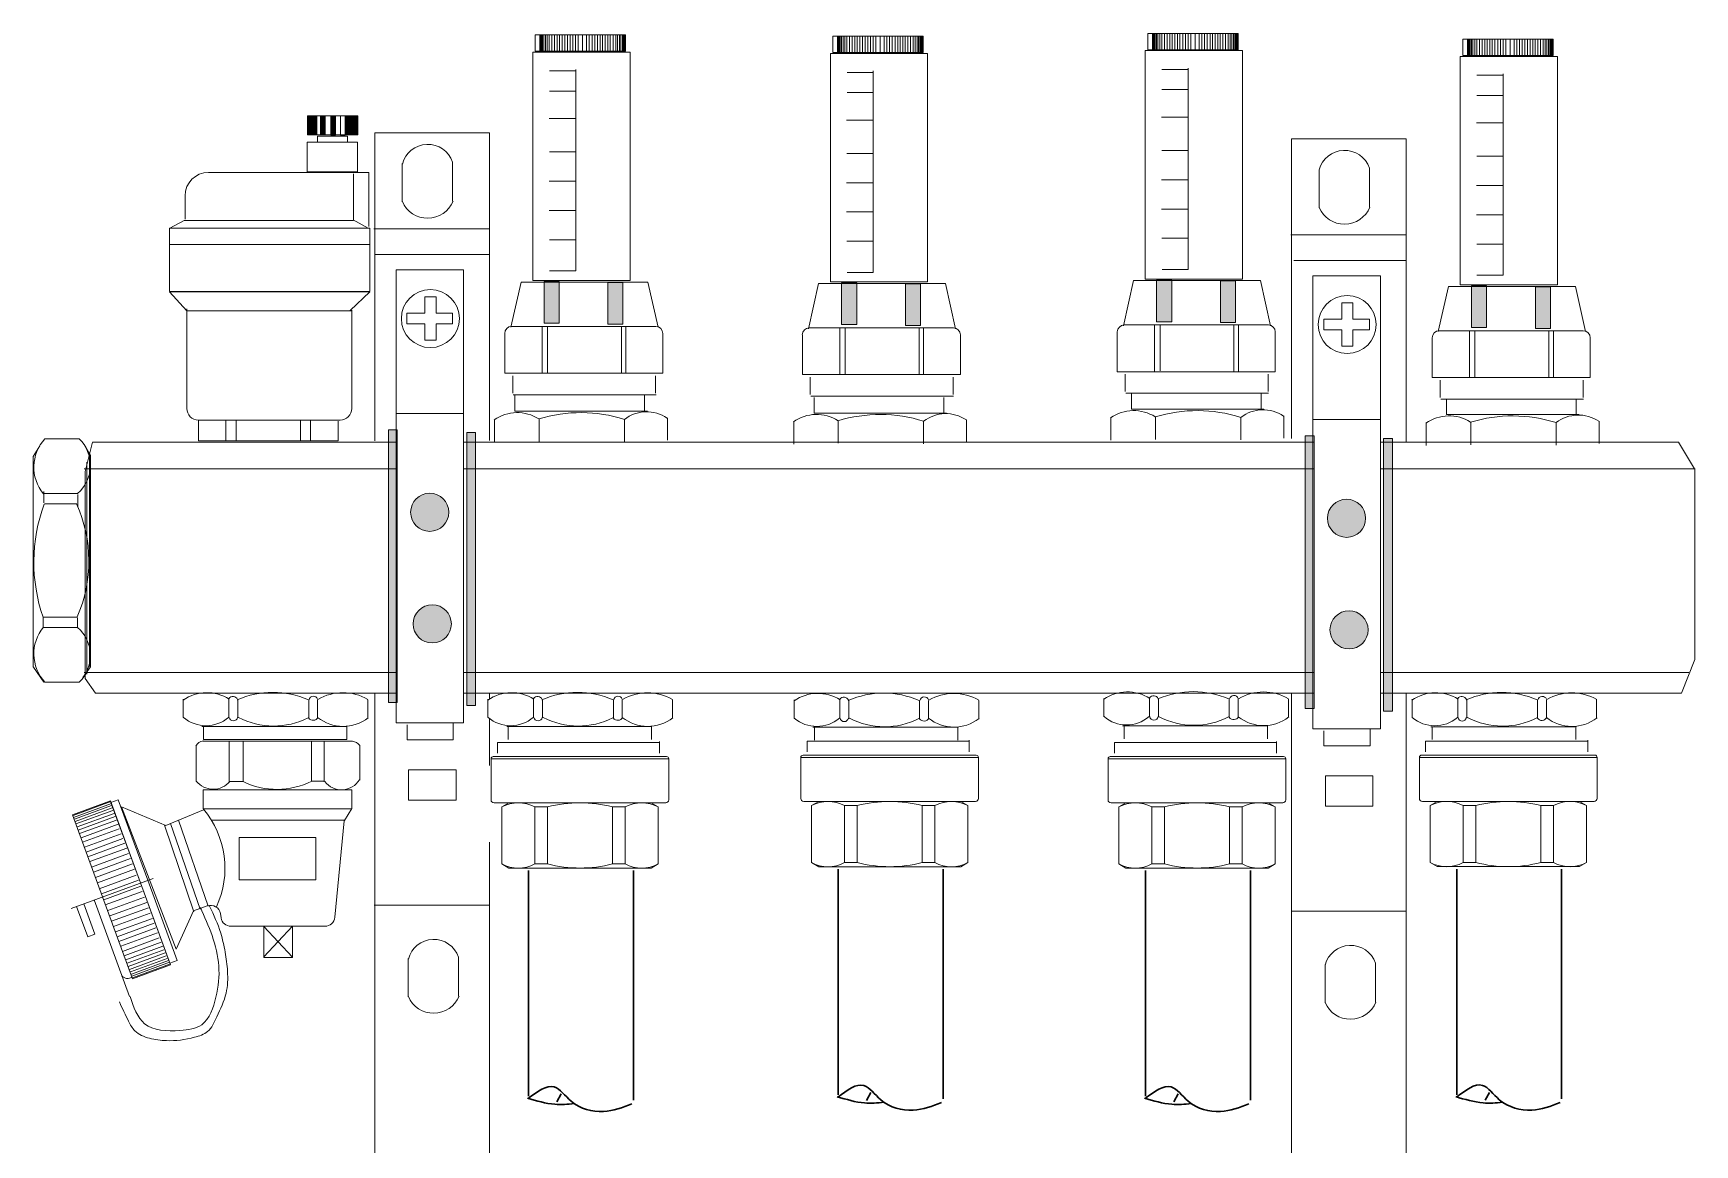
# Model space of a CAD drawing. Header units: millimetres. Extents: x -559267 to 14075, y 0 to 209897.
# Drawn here: x 1522.6 to 1595.4, y 180.5 to 229.3 of the extents above; entities that cross this region are included whole.
import ezdxf

# ---------------------------------------------------------------- set-up
doc = ezdxf.new("R2010")
doc.units = ezdxf.units.MM
doc.layers.add('Обвязка коллекторов для теплого пола_dwg', color=8, linetype='Continuous', lineweight=9)

# ---------------------------------------------------------------- blocks, each defined once
blk = doc.blocks.new('Обвязка коллекторов для теплого пола_dwg-499584-Коллектор теплого пола')
at = {"lineweight": 9, "true_color": 0x000000}
for points in [[(-2720.4, 2712.3), (-2720.4, 2771.6), (-2735, 2771.6), (-2735, 2712.3)], [(-2705.7, 2712.3), (-2705.7, 2771.6), (-2720.4, 2771.6), (-2720.4, 2712.3)], [(-2680.1, 2712.3), (-2680.1, 2771.6), (-2694.7, 2771.6), (-2694.7, 2712.3)], [(-2647.1, 2710.8), (-2647.1, 2770.1), (-2661.8, 2770.1), (-2661.8, 2710.8)], [(-2617.1, 2711.5), (-2576.8, 2712.3), (-2576.8, 2770.8), (-2617.1, 2770.8)], [(-2592.2, 2712.3), (-2592.2, 2771.6), (-2606.8, 2771.6), (-2606.8, 2712.3)], [(-2576.8, 2712.3), (-2576.8, 2771.6), (-2591.5, 2771.6), (-2591.5, 2712.3)], [(-1945.7, 2120.2), (-1945.7, 2250.9), (-1993, 2250.9), (-1993, 2120.2)], [(-1745.3, 2117.4), (-1745.3, 2248.1), (-1792.6, 2248.1), (-1792.6, 2117.4)], [(-1012, 2115.6), (-1012, 2246.3), (-1059.3, 2246.3), (-1059.3, 2115.6)], [(-811.6, 2112.8), (-811.6, 2243.6), (-858.9, 2243.6), (-858.9, 2112.8)], [(-23.8, 2124.7), (-23.8, 2255.4), (-71.1, 2255.4), (-71.1, 2124.7)], [(176.6, 2121.9), (176.6, 2252.6), (129.3, 2252.6), (129.3, 2121.9)], [(964.3, 2106.6), (964.3, 2237.3), (917, 2237.3), (917, 2106.6)], [(1164.7, 2103.8), (1164.7, 2234.5), (1117.4, 2234.5), (1117.4, 2103.8)]]:
    blk.add_hatch(color=18, dxfattribs=at).paths.add_polyline_path(points)
h = blk.add_hatch(color=18, dxfattribs=at)
h.paths.add_polyline_path([(-2207.7, 920.4), (-2207.7, 1777.2), (-2235.2, 1777.2), (-2235.2, 920.4)])
h.paths.add_polyline_path([(-2481, 928.8), (-2456.9, 928.8), (-2456.9, 1785.5), (-2481, 1785.5), (-2481, 1558)])
h.paths.add_polyline_path([(-2343.7, 1116.2), (-2328.2, 1118.2), (-2313.7, 1124.2), (-2301.3, 1133.7), (-2291.8, 1146.2), (-2285.8, 1160.6), (-2283.8, 1176.1), (-2285.8, 1191.6), (-2291.8, 1206.1), (-2301.3, 1218.5), (-2313.7, 1228), (-2328.2, 1234), (-2343.7, 1236), (-2359.2, 1234), (-2373.6, 1228), (-2386, 1218.5), (-2395.6, 1206.1), (-2401.5, 1191.6), (-2403.6, 1176.1), (-2401.5, 1160.6), (-2395.6, 1146.2), (-2386, 1133.7), (-2373.6, 1124.2), (-2359.2, 1118.2)])
h.paths.add_polyline_path([(-2351.6, 1466.5), (-2336.1, 1468.5), (-2321.6, 1474.5), (-2309.2, 1484), (-2299.7, 1496.4), (-2293.7, 1510.9), (-2291.7, 1526.4), (-2293.7, 1541.9), (-2301, 1558), (-2309.2, 1568.7), (-2321.6, 1578.2), (-2336.1, 1584.2), (-2351.6, 1586.3), (-2367.1, 1584.2), (-2381.5, 1578.2), (-2393.9, 1568.7), (-2403.4, 1556.3), (-2409.4, 1541.9), (-2411.5, 1526.4), (-2409.4, 1510.9), (-2403.4, 1496.4), (-2393.9, 1484), (-2381.5, 1474.5), (-2367.1, 1468.5)])
h = blk.add_hatch(color=18, dxfattribs=at)
h.paths.add_polyline_path([(641.3, 901.7), (668.7, 901.7), (668.7, 1758.5), (641.3, 1758.5), (641.3, 1558)])
h.paths.add_polyline_path([(395.4, 910.1), (419.5, 910.1), (419.5, 1766.9), (395.4, 1766.9), (395.4, 1558)])
h.paths.add_polyline_path([(532.7, 1097.5), (548.2, 1099.6), (562.7, 1105.6), (575.1, 1115.1), (584.6, 1127.5), (590.6, 1141.9), (592.6, 1157.4), (590.6, 1172.9), (584.6, 1187.4), (575.1, 1199.8), (562.7, 1209.3), (548.2, 1215.3), (532.7, 1217.3), (517.2, 1215.3), (502.8, 1209.3), (490.4, 1199.8), (480.9, 1187.4), (474.9, 1172.9), (472.8, 1157.4), (474.9, 1141.9), (480.9, 1127.5), (490.4, 1115.1), (502.8, 1105.6), (517.2, 1099.6)])
h.paths.add_polyline_path([(524.9, 1447.8), (540.4, 1449.8), (554.8, 1455.8), (567.2, 1465.3), (576.7, 1477.7), (582.7, 1492.2), (584.8, 1507.7), (582.7, 1523.2), (576.7, 1537.6), (567.2, 1550), (554.8, 1559.6), (540.4, 1565.5), (524.9, 1567.6), (509.4, 1565.5), (492.9, 1558), (482.5, 1550), (473, 1537.6), (467, 1523.2), (465, 1507.7), (467, 1492.2), (473, 1477.7), (482.5, 1465.3), (494.9, 1455.8), (509.4, 1449.8)])
at = {"color": 18, "lineweight": 18, "true_color": 0x000000}
for p, q in [((-2005.8, 3024.6), (-2005.8, 2973.7)), ((-2003.3, 3024.9), (-2003.3, 2974)), ((-2001, 3025.5), (-2001, 2974.6)), ((-1997.8, 3025.5), (-1997.8, 2974.6)), ((-1993.3, 3025.1), (-1993.3, 2974.2)), ((-1988.6, 3025.5), (-1988.6, 2974.6)), ((-1983, 3025.3), (-1983, 2974.4)), ((-1976.8, 3025.5), (-1976.8, 2974.6)), ((-1968.6, 3024.9), (-1968.6, 2974)), ((-1960, 3025.5), (-1960, 2974.6)), ((-1951.8, 3024.9), (-1951.8, 2974)), ((-1944.1, 3025.5), (-1944.1, 2974.6)), ((-1935.8, 3024.9), (-1935.8, 2974)), ((-1927.9, 3025.3), (-1927.9, 2974.4)), ((-1919.6, 3024.7), (-1919.6, 2973.8)), ((-1911, 3025.9), (-1911, 2975)), ((-1902.7, 3025.2), (-1902.7, 2974.3)), ((-1894, 3025.5), (-1894, 2974.6)), ((-1885.8, 3024.9), (-1885.8, 2974)), ((-1872, 3025), (-1872, 2973.8)), ((-1859.3, 3024.9), (-1859.3, 2974)), ((-1851, 3025.5), (-1851, 2974.6)), ((-1842.4, 3025.2), (-1842.4, 2974.3)), ((-1834.1, 3025.9), (-1834.1, 2975)), ((-1825.4, 3024.7), (-1825.4, 2973.8)), ((-1817.2, 3025.3), (-1817.2, 2974.4)), ((-1809.3, 3024.9), (-1809.3, 2974)), ((-1801, 3025.5), (-1801, 2974.6)), ((-1793.3, 3024.9), (-1793.3, 2974)), ((-1785, 3025.5), (-1785, 2974.6)), ((-1776.5, 3024.9), (-1776.5, 2974)), ((-1768.2, 3025.5), (-1768.2, 2974.6)), ((-1762, 3025.3), (-1762, 2974.4)), ((-1756.5, 3025.5), (-1756.5, 2974.6)), ((-1751.8, 3025.1), (-1751.8, 2974.2)), ((-1747.3, 3025.5), (-1747.3, 2974.6)), ((-1744.1, 3025.5), (-1744.1, 2974.6)), ((-1741.8, 3024.9), (-1741.8, 2974)), ((-1739.2, 3024.6), (-1739.2, 2973.7)), ((-83.9, 3029.1), (-83.9, 2978.2)), ((-81.4, 3029.4), (-81.4, 2978.5)), ((-79.1, 3030.1), (-79.1, 2979.2)), ((-75.9, 3030.1), (-75.9, 2979.2)), ((-71.4, 3029.6), (-71.4, 2978.7)), ((-66.7, 3030.1), (-66.7, 2979.2)), ((-61.1, 3029.8), (-61.1, 2978.9)), ((-54.9, 3030.1), (-54.9, 2979.2)), ((-46.7, 3029.4), (-46.7, 2978.5)), ((-38.1, 3030.1), (-38.1, 2979.2)), ((-29.9, 3029.4), (-29.9, 2978.5)), ((-22.1, 3030.1), (-22.1, 2979.2)), ((-13.9, 3029.4), (-13.9, 2978.5)), ((-6, 3029.9), (-6, 2979)), ((2.3, 3029.2), (2.3, 2978.3)), ((11, 3030.4), (11, 2979.5)), ((19.2, 3029.8), (19.2, 2978.9)), ((27.9, 3030.1), (27.9, 2979.2)), ((36.1, 3029.4), (36.1, 2978.5)), ((49.9, 3029.5), (49.9, 2978.4)), ((62.6, 3029.4), (62.6, 2978.5)), ((70.9, 3030.1), (70.9, 2979.2)), ((79.5, 3029.8), (79.5, 2978.9)), ((87.8, 3030.4), (87.8, 2979.5)), ((96.5, 3029.2), (96.5, 2978.3)), ((104.7, 3029.9), (104.7, 2979)), ((112.7, 3029.4), (112.7, 2978.5)), ((120.9, 3030.1), (120.9, 2979.2)), ((128.6, 3029.4), (128.6, 2978.5)), ((136.9, 3030.1), (136.9, 2979.2)), ((145.4, 3029.4), (145.4, 2978.5)), ((153.7, 3030.1), (153.7, 2979.2)), ((159.9, 3029.8), (159.9, 2978.9)), ((165.4, 3030.1), (165.4, 2979.2)), ((170.1, 3029.6), (170.1, 2978.7)), ((174.6, 3030.1), (174.6, 2979.2)), ((177.8, 3030.1), (177.8, 2979.2)), ((180.2, 3029.4), (180.2, 2978.5)), ((182.7, 3029.1), (182.7, 2978.2)), ((-1072.1, 3020.1), (-1072.1, 2969.2)), ((-1069.6, 3020.4), (-1069.6, 2969.5)), ((-1067.2, 3021), (-1067.2, 2970.1)), ((-1064, 3021), (-1064, 2970.1)), ((-1059.5, 3020.6), (-1059.5, 2969.7)), ((-1054.8, 3021), (-1054.8, 2970.1)), ((-1049.3, 3020.8), (-1049.3, 2969.9)), ((-1043.1, 3021), (-1043.1, 2970.1)), ((-1034.8, 3020.3), (-1034.8, 2969.4)), ((-1026.3, 3021), (-1026.3, 2970.1)), ((-1018, 3020.3), (-1018, 2969.4)), ((-1010.3, 3021), (-1010.3, 2970.1)), ((-1002, 3020.3), (-1002, 2969.4)), ((-994.1, 3020.8), (-994.1, 2969.9)), ((-985.9, 3020.1), (-985.9, 2969.2)), ((-977.2, 3021.4), (-977.2, 2970.5)), ((-968.9, 3020.7), (-968.9, 2969.8)), ((-960.3, 3021), (-960.3, 2970.1)), ((-952, 3020.3), (-952, 2969.4)), ((-938.3, 3020.5), (-938.3, 2969.3)), ((-925.5, 3020.3), (-925.5, 2969.4)), ((-917.3, 3021), (-917.3, 2970.1)), ((-908.6, 3020.7), (-908.6, 2969.8)), ((-900.4, 3021.4), (-900.4, 2970.5)), ((-891.7, 3020.1), (-891.7, 2969.2)), ((-883.4, 3020.8), (-883.4, 2969.9)), ((-875.5, 3020.3), (-875.5, 2969.4)), ((-867.3, 3021), (-867.3, 2970.1)), ((-859.5, 3020.3), (-859.5, 2969.4)), ((-851.3, 3021), (-851.3, 2970.1)), ((-842.7, 3020.3), (-842.7, 2969.4)), ((-834.5, 3021), (-834.5, 2970.1)), ((-828.3, 3020.8), (-828.3, 2969.9)), ((-822.7, 3021), (-822.7, 2970.1)), ((-818, 3020.6), (-818, 2969.7)), ((-813.5, 3021), (-813.5, 2970.1)), ((-810.3, 3021), (-810.3, 2970.1)), ((-808, 3020.4), (-808, 2969.5)), ((-805.5, 3020.1), (-805.5, 2969.2)), ((904.2, 3011), (904.2, 2960.1)), ((906.7, 3011.3), (906.7, 2960.4)), ((909.1, 3011.9), (909.1, 2961)), ((912.3, 3011.9), (912.3, 2961)), ((916.8, 3011.5), (916.8, 2960.6)), ((921.5, 3011.9), (921.5, 2961)), ((927, 3011.7), (927, 2960.8)), ((933.2, 3011.9), (933.2, 2961)), ((941.5, 3011.3), (941.5, 2960.4)), ((950, 3011.9), (950, 2961)), ((958.3, 3011.3), (958.3, 2960.4)), ((966, 3011.9), (966, 2961)), ((974.3, 3011.3), (974.3, 2960.4)), ((982.2, 3011.8), (982.2, 2960.8)), ((990.4, 3011.1), (990.4, 2960.2)), ((999.1, 3012.3), (999.1, 2961.4)), ((1007.4, 3011.7), (1007.4, 2960.7)), ((1016, 3011.9), (1016, 2961)), ((1024.3, 3011.3), (1024.3, 2960.4)), ((1038, 3011.4), (1038, 2960.3)), ((1050.8, 3011.3), (1050.8, 2960.4)), ((1059, 3011.9), (1059, 2961)), ((1067.7, 3011.7), (1067.7, 2960.7)), ((1076, 3012.3), (1076, 2961.4)), ((1084.6, 3011.1), (1084.6, 2960.2)), ((1092.9, 3011.8), (1092.9, 2960.8)), ((1100.8, 3011.3), (1100.8, 2960.4)), ((1109.1, 3011.9), (1109.1, 2961)), ((1116.8, 3011.3), (1116.8, 2960.4)), ((1125, 3011.9), (1125, 2961)), ((1133.6, 3011.3), (1133.6, 2960.4)), ((1141.8, 3011.9), (1141.8, 2961)), ((1148, 3011.7), (1148, 2960.8)), ((1153.6, 3011.9), (1153.6, 2961)), ((1158.3, 3011.5), (1158.3, 2960.6)), ((1162.8, 3011.9), (1162.8, 2961)), ((1166, 3011.9), (1166, 2961)), ((1168.3, 3011.3), (1168.3, 2960.4)), ((1170.8, 3011), (1170.8, 2960.1)), ((-1893.9, 2912), (-1976.2, 2912)), ((-960.1, 2907.5), (-1042.4, 2907.5)), ((28, 2916.6), (-54.3, 2916.6)), ((1016.2, 2898.5), (933.9, 2898.5)), ((-1893.9, 2848.9), (-1976.2, 2848.9)), ((-960.1, 2844.4), (-1042.4, 2844.4)), ((28, 2853.5), (-54.3, 2853.5)), ((1016.2, 2835.3), (933.9, 2835.3)), ((26.9, 2766.8), (-55.4, 2766.8)), ((-1895, 2762.2), (-1977.3, 2762.2)), ((-961.2, 2757.7), (-1043.5, 2757.7)), ((1015.1, 2748.7), (932.8, 2748.7)), ((27.9, 2662.2), (-54.4, 2662.2)), ((-2437.6, 2621.2), (-2437.6, 2500.8)), ((-2279.9, 2625.6), (-2279.9, 2503)), ((-1894, 2657.7), (-1976.3, 2657.7)), ((-960.2, 2653.2), (-1042.6, 2653.2)), ((596.6, 2606.9), (596.6, 2484.3)), ((1016.1, 2644.1), (933.8, 2644.1)), ((-2590.7, 2442.1), (-2590.7, 2589.5)), ((-1895, 2565.6), (-1977.3, 2565.6)), ((-961.2, 2561.1), (-1043.5, 2561.1)), ((26.9, 2570.1), (-55.4, 2570.1)), ((438.8, 2602.5), (438.8, 2482.1)), ((-3119.4, 2446.3), (-3119.4, 2520.1)), ((1015.1, 2552), (932.8, 2552)), ((-1895, 2473.9), (-1977.3, 2473.9)), ((-961.2, 2469.3), (-1043.5, 2469.3)), ((26.9, 2478.4), (-55.4, 2478.4)), ((1015.1, 2460.3), (932.8, 2460.3)), ((-2591.8, 2445.1), (-2544.4, 2418.5)), ((-2164.9, 2416.6), (-2526.6, 2416.6)), ((-2541, 2366.7), (-3168.9, 2366.7)), ((-1894, 2382.1), (-1976.3, 2382.1)), ((-960.2, 2377.6), (-1042.6, 2377.6)), ((27.9, 2386.7), (-54.4, 2386.7)), ((711.6, 2397.9), (349.9, 2397.9)), ((1016.1, 2368.6), (933.8, 2368.6)), ((-2164.5, 2335.6), (-2524.6, 2335.6)), ((712, 2316.9), (359.2, 2316.9)), ((-3113.7, 2165.7), (-3113.7, 1852.6)), ((-2596.3, 2160.6), (-2596.3, 1852.6)), ((-1642.5, 2110), (-2094.4, 2110)), ((-1999.1, 2110.1), (-1999.1, 1964.6)), ((-1982.2, 2111.1), (-1982.2, 1965.6)), ((-1750.3, 2109), (-1750.3, 1963.5)), ((-1736, 2109.7), (-1736, 1964.2)), ((-708.7, 2105.4), (-1160.7, 2105.4)), ((-1065.3, 2105.5), (-1065.3, 1960)), ((-1048.5, 2106.6), (-1048.5, 1961.1)), ((-816.5, 2104.4), (-816.5, 1958.9)), ((-802.3, 2105.2), (-802.3, 1959.7)), ((279.5, 2114.5), (-172.5, 2114.5)), ((-77.2, 2114.6), (-77.2, 1969.1)), ((-60.3, 2115.7), (-60.3, 1970.2)), ((171.6, 2113.5), (171.6, 1968)), ((185.9, 2114.2), (185.9, 1968.7)), ((1267.6, 2096.4), (815.6, 2096.4)), ((911, 2096.5), (911, 1951)), ((927.8, 2097.6), (927.8, 1952.1)), ((1159.8, 2095.4), (1159.8, 1949.9)), ((1174, 2096.1), (1174, 1950.6)), ((-2091.3, 1900.9), (-2091.3, 1955.1)), ((-1643.1, 1955.1), (-1643.1, 1900.9)), ((-1157.5, 1896.3), (-1157.5, 1950.6)), ((-709.4, 1950.6), (-709.4, 1896.3)), ((-169.3, 1905.4), (-169.3, 1959.6)), ((278.8, 1959.6), (278.8, 1905.4)), ((818.8, 1887.3), (818.8, 1941.5)), ((1266.9, 1941.5), (1266.9, 1887.3)), ((-2089.7, 1895.5), (-1641.6, 1895.5)), ((-1677.5, 1892.9), (-1677.5, 1843.7)), ((-1156, 1891), (-707.9, 1891)), ((-738.8, 1887.1), (-738.8, 1837.9)), ((-167.8, 1900.1), (280.3, 1900.1)), ((256.5, 1899.2), (256.5, 1850)), ((820.3, 1881.9), (1268.4, 1881.9)), ((1245.6, 1882.6), (1245.6, 1833.4)), ((-2246.7, 1836.2), (-2455.7, 1836.2)), ((-74.8, 1825.2), (-74.8, 1755.3)), ((328.3, 1829), (328.3, 1759.1)), ((-3076.9, 1815.8), (-2633.1, 1815.8)), ((-2991, 1816.4), (-2991, 1751.6)), ((-2958.8, 1814.7), (-2958.8, 1751.1)), ((-2756.9, 1815.8), (-2756.9, 1750.5)), ((-2725.3, 1816.4), (-2725.3, 1750.5)), ((-2148.2, 1816.2), (-2148.2, 1746.3)), ((-2008.7, 1818.9), (-2008.7, 1749)), ((-1740.8, 1817.1), (-1740.8, 1747.2)), ((-1605.7, 1822.7), (-1605.7, 1752.8)), ((-1209.5, 1810.4), (-1209.5, 1740.5)), ((-1070, 1813), (-1070, 1743.1)), ((-802.1, 1811.3), (-802.1, 1741.4)), ((-667, 1816.9), (-667, 1747)), ((-214.3, 1822.5), (-214.3, 1752.6)), ((193.1, 1823.4), (193.1, 1753.5)), ((629.8, 1817.5), (420.8, 1817.5)), ((774.9, 1805.9), (774.9, 1736)), ((914.4, 1808.6), (914.4, 1738.7)), ((1182.3, 1806.8), (1182.3, 1736.9)), ((1317.4, 1812.4), (1317.4, 1742.5)), ((-3595.6, 1701.2), (-3575, 1735)), ((-3560.3, 1757.4), (-3451.9, 1757.4)), ((-2245.6, 1746.1), (422.9, 1746.1)), ((-3595.5, 1040.5), (-3595.5, 1701.4)), ((-3427, 1017.9), (-3427, 1668.5)), ((-3418.6, 1042.8), (-3418.6, 1703.8)), ((-2453.5, 1663), (-3436.1, 1663)), ((422.9, 1663), (-2245.6, 1663)), ((-3456.9, 1585.5), (-3563.8, 1585.5)), ((-3561.8, 1556), (-3561.8, 1591.2)), ((-3456, 1544.2), (-3456, 1581.8)), ((-3458.5, 1552.6), (-3560.5, 1552.6)), ((-3564.6, 1164.1), (-3564.6, 1196.9)), ((-3458.5, 1197.7), (-3563.8, 1197.7)), ((-3456.9, 1164.8), (-3563.8, 1164.8)), ((-3457, 1164.7), (-3457, 1196.3)), ((-3595.2, 1040.6), (-3561.8, 992.9)), ((-3560.3, 992.8), (-3451.9, 992.8)), ((-3436.1, 1023.9), (-2453.5, 1023.9)), ((-2245.6, 1023.9), (422.9, 1023.9)), ((630.9, 1023.9), (1599.3, 1023.9)), ((-3125, 940), (-3125, 881.8)), ((-2981.4, 941), (-2981.4, 882.8)), ((-2953.3, 939), (-2953.3, 880.8)), ((-2524, -2157.1), (-2524, 958.6)), ((422.9, 958.6), (-2245.6, 958.6)), ((-2169.1, 940), (-2169.1, 881.8)), ((-2164.5, 958.6), (-2164.5, 940.1)), ((-2025.5, 941), (-2025.5, 882.8)), ((-1997.4, 939), (-1997.4, 880.8)), ((-1064.9, 938.6), (-1064.9, 880.4)), ((-236.8, 942.3), (-236.8, 884.1)), ((-93.2, 943.3), (-93.2, 885.1)), ((-65.1, 941.3), (-65.1, 883.1)), ((156.8, 940.3), (156.8, 882.1)), ((184.9, 940.3), (184.9, 882.1)), ((342.5, 940.2), (342.5, 882)), ((352.5, 723), (352.5, 958.6)), ((712, 958.6), (712, -1475.9)), ((730.3, 939.7), (730.3, 881.5)), ((873.9, 940.7), (873.9, 882.5)), ((902, 938.7), (902, 880.5)), ((-2731.4, 938), (-2731.4, 879.8)), ((-2703.3, 938), (-2703.3, 879.8)), ((-2545.7, 937.9), (-2545.7, 879.7)), ((-1775.5, 937.9), (-1775.5, 879.8)), ((-1747.4, 937.9), (-1747.4, 879.8)), ((-1589.8, 937.9), (-1589.8, 879.7)), ((-1208.4, 937.6), (-1208.4, 879.4)), ((-1036.7, 936.6), (-1036.7, 878.4)), ((-814.8, 935.6), (-814.8, 877.4)), ((-786.7, 935.6), (-786.7, 877.4)), ((-629.1, 935.6), (-629.1, 877.4)), ((1123.9, 937.7), (1123.9, 879.5)), ((1152, 937.7), (1152, 879.5)), ((1309.6, 937.6), (1309.6, 879.4)), ((-2613.8, 853.7), (-3066.1, 853.7)), ((-2164.5, 879.4), (-2164.5, 731.1)), ((-1657.9, 853.7), (-2110.2, 853.7)), ((-2105.4, 813.3), (-2105.4, 854)), ((-1655.5, 854), (-1655.5, 813.3)), ((-697.2, 851.4), (-1149.5, 851.4)), ((-1144.7, 811), (-1144.7, 851.7)), ((-694.8, 851.7), (-694.8, 811)), ((274.4, 856.1), (-177.9, 856.1)), ((-173, 815.7), (-173, 856.3)), ((276.8, 856.3), (276.8, 815.7)), ((1241.5, 853.4), (789.2, 853.4)), ((794, 813.1), (794, 853.7)), ((1243.9, 853.7), (1243.9, 813.1)), ((-3084.8, 793.4), (-3084.8, 682.5)), ((-2594.2, 808.2), (-3064.4, 808.2)), ((-2682.3, 808.3), (-2682.3, 680.2)), ((-2571.3, 685.4), (-2571.3, 794.9)), ((-1631.1, 806.5), (-1631.1, 769.8)), ((-659.4, 810.8), (-659.4, 774.1)), ((304.7, 806.6), (304.7, 769.8)), ((1281.4, 810.9), (1281.4, 774.2)), ((352.5, -1221.1), (352.5, 734.9)), ((-3351.8, 618), (-3470.5, 574.5)), ((-3350.4, 612.2), (-3469, 568.7)), ((-3349.8, 605.5), (-3465.7, 563)), ((-3348, 598.4), (-3463.9, 556)), ((-3345.5, 590.6), (-3461.4, 548.1)), ((-3341.9, 580.9), (-3457.8, 538.5)), ((-2619.1, 558.9), (-2596, 596.9)), ((-3338.6, 570.9), (-3454.5, 528.5)), ((-3334.4, 560.3), (-3450.3, 517.8)), ((-3329.6, 547.3), (-3445.5, 504.8)), ((-3325.6, 532.8), (-3441.5, 490.4)), ((-3183.8, 543.7), (-3091.8, 272.6)), ((-3164.7, 549.7), (-3071.4, 281)), ((-3139.6, 560.4), (-3046.3, 289.4)), ((-2618.3, 559.7), (-3036.4, 559.7)), ((-2620.4, 557.9), (-2649.8, 254.9)), ((-3319.2, 517.3), (-3435.1, 474.9)), ((-3314, 502.1), (-3429.9, 459.6)), ((-3308.3, 487.5), (-3424.2, 445.1)), ((-3302.4, 472.2), (-3418.3, 429.7)), ((-2164.5, 491.2), (-2164.5, -1185.5)), ((-3296.8, 455.3), (-3412.7, 412.8)), ((-3290.4, 439.1), (-3406.3, 396.6)), ((-3283.8, 422.5), (-3399.7, 380)), ((-3219.4, 377.2), (-3476.3, 283.1)), ((-3278.1, 405.6), (-3394, 363.1)), ((-3272.3, 387.2), (-3388.2, 344.7)), ((-3265.6, 371.6), (-3381.5, 329.1)), ((-3258.5, 352.3), (-3374.4, 309.8)), ((-3253.6, 336.1), (-3369.5, 293.6)), ((-3246.1, 318.3), (-3362, 275.8)), ((-3293.7, 5.8), (-3404.9, 309.3)), ((-3239.5, 301.7), (-3355.4, 259.2)), ((-3233.8, 284.8), (-3349.7, 242.3)), ((-3228.3, 268.3), (-3344.2, 225.8)), ((-3006.1, 252.8), (-3008.4, 266.6)), ((-2165.1, 293.2), (-2525.6, 293.2)), ((711.3, 274.5), (350.9, 274.5)), ((-3221.6, 251.7), (-3337.5, 209.3)), ((-3216.2, 236.2), (-3332.1, 193.7)), ((-3211.1, 221.5), (-3327, 179)), ((-2680.6, 226.9), (-2975.5, 226.9)), ((-2872.4, 226.2), (-2782, 129.5)), ((-3205.3, 206.4), (-3321.2, 163.9)), ((-3200.1, 190.5), (-3316, 148)), ((-3193.9, 176.8), (-3309.8, 134.4)), ((-3189.1, 163.9), (-3305, 121.4)), ((-3185.4, 153), (-3301.3, 110.5)), ((-3181.5, 143.2), (-3297.4, 100.7)), ((-3178, 133.5), (-3293.9, 91.1)), ((-3174.9, 125.9), (-3290.8, 83.4)), ((-3171.7, 119.4), (-3287.6, 76.9)), ((-3167.7, 113.9), (-3286.4, 70.4)), ((-3165.1, 108.5), (-3283.8, 65)), ((-2418.8, 125.3), (-2418.8, 4.9)), ((-2261.1, 129.7), (-2261.1, 7.1)), ((457.6, 106.6), (457.6, -13.8)), ((615.4, 111), (615.4, -11.6))]:
    blk.add_line(p, q, dxfattribs=at)
at = {"color": 18, "lineweight": 9, "true_color": 0x000000}
for p, q in [((-2152.1, 759.7), (-1879.9, 759.7)), ((-1608.6, 759.7), (-1880.8, 759.7)), ((-1180.4, 764), (-908.2, 764)), ((-636.9, 764), (-909.1, 764)), ((-216.3, 759.7), (55.9, 759.7)), ((327.2, 759.7), (55, 759.7)), ((760.3, 764.1), (1032.5, 764.1)), ((1303.9, 764.1), (1031.7, 764.1)), ((-2149.8, 614.3), (-1879.6, 614.3)), ((-1610.9, 614.3), (-1880.3, 614.3)), ((-1178.1, 618.6), (-908, 618.6)), ((-639.2, 618.6), (-908.6, 618.6)), ((-214, 614.3), (56.1, 614.3)), ((324.9, 614.3), (55.5, 614.3)), ((762.7, 618.7), (1032.8, 618.7)), ((1301.6, 618.7), (1032.1, 618.7))]:
    blk.add_line(p, q, dxfattribs=at)
at = {"color": 1, "lineweight": 30}
for p, q in [((-2041.5, 402.1), (-2041.5, -307)), ((-1712.7, 402.1), (-1712.7, -319.2)), ((-1069.8, 406.4), (-1069.8, -302.7)), ((-741, 406.4), (-741, -314.9)), ((-105.8, 402.1), (-105.8, -306.9)), ((223.1, 402.1), (223.1, -319.2)), ((870.9, 406.5), (870.9, -302.6)), ((1199.8, 406.5), (1199.8, -314.8)), ((-1953.2, -324), (-1938.9, -299.3)), ((-981.5, -319.7), (-967.2, -295)), ((-17.4, -323.9), (-3.1, -299.3)), ((959.3, -319.6), (973.6, -294.9))]:
    blk.add_line(p, q, dxfattribs=at)
at = {"color": 18, "lineweight": 18, "true_color": 0x000000, "flags": 128}
for points in [[(-1737.2, 3025.2), (-2020.9, 3025.2), (-2020.9, 2974.1), (-1737.2, 2974.1)], [(184.7, 3029.8), (-99, 3029.8), (-99, 2978.6), (184.7, 2978.6)], [(-803.4, 3020.7), (-1087.1, 3020.7), (-1087.1, 2969.6), (-803.4, 2969.6)], [(198.8, 2975.8), (-106.6, 2975.8), (-106.6, 2258.6), (198.8, 2258.6)], [(1172.9, 3011.6), (889.2, 3011.6), (889.2, 2960.5), (1172.9, 2960.5)], [(-1723.1, 2971.3), (-2028.5, 2971.3), (-2028.5, 2254.1), (-1723.1, 2254.1)], [(-789.4, 2966.8), (-1094.7, 2966.8), (-1094.7, 2249.5), (-789.4, 2249.5)], [(1187, 2957.7), (881.6, 2957.7), (881.6, 2240.5), (1187, 2240.5)], [(-2705.7, 2771.6), (-2705.7, 2711.5), (-2720.4, 2711.5), (-2720.4, 2771.6), (-2735, 2771.6), (-2735, 2711.5), (-2720.4, 2711.5), (-2720.4, 2771.6)], [(-2576.8, 2770.8), (-2734.3, 2770.8), (-2734.3, 2711.5), (-2576.8, 2711.5)], [(-2680.1, 2771.6), (-2694.7, 2771.6), (-2694.7, 2711.5), (-2680.1, 2711.5)], [(-2647.1, 2770.1), (-2661.8, 2770.1), (-2661.8, 2710.1), (-2647.1, 2710.1)], [(-2617.1, 2770.8), (-2631.7, 2770.8), (-2631.7, 2710.8), (-2617.1, 2710.8)], [(-2592.2, 2771.6), (-2606.8, 2771.6), (-2606.8, 2711.5), (-2592.2, 2711.5)], [(-2576.8, 2771.6), (-2591.5, 2771.6), (-2591.5, 2711.5), (-2576.8, 2711.5)], [(-2578.1, 2688.4), (-2736.1, 2688.4), (-2736.1, 2595.8), (-2578.1, 2595.8)], [(-2609.8, 2707.2), (-2704.2, 2707.2), (-2704.2, 2688.1), (-2609.8, 2688.1)], [(-2539.8, 2418.2), (-3168.1, 2418.2), (-3168.1, 2220.1), (-2539.8, 2220.1)], [(-2245.6, 2287.1), (-2456.9, 2287.1), (-2456.9, 865.1), (-2245.6, 865.1)], [(-1945.7, 2250.9), (-1993, 2250.9), (-1993, 2120.2), (-1945.7, 2120.2)], [(-1745.3, 2248.1), (-1792.6, 2248.1), (-1792.6, 2117.4), (-1745.3, 2117.4)], [(-1012, 2246.3), (-1059.3, 2246.3), (-1059.3, 2115.6), (-1012, 2115.6)], [(-811.6, 2243.6), (-858.9, 2243.6), (-858.9, 2112.8), (-811.6, 2112.8)], [(-23.8, 2255.4), (-71.1, 2255.4), (-71.1, 2124.7), (-23.8, 2124.7)], [(176.6, 2252.6), (129.3, 2252.6), (129.3, 2121.9), (176.6, 2121.9)], [(630.9, 2268.5), (419.5, 2268.5), (419.5, 846.4), (630.9, 846.4)], [(-2366.5, 2117.8), (-2366.5, 2066.7), (-2331.4, 2066.7), (-2331.4, 2117.8), (-2280, 2117.8), (-2280, 2151.1), (-2331.4, 2151.1), (-2331.4, 2202.7), (-2366.5, 2202.7), (-2366.5, 2151.1), (-2423, 2151.1), (-2423, 2117.8)], [(964.3, 2237.3), (917, 2237.3), (917, 2106.6), (964.3, 2106.6)], [(1164.7, 2234.5), (1117.4, 2234.5), (1117.4, 2103.8), (1164.7, 2103.8)], [(509.9, 2099.1), (509.9, 2048.1), (545, 2048.1), (545, 2099.1), (596.4, 2099.1), (596.4, 2132.4), (545, 2132.4), (545, 2184.1), (509.9, 2184.1), (509.9, 2132.4), (453.4, 2132.4), (453.4, 2099.1)], [(-2453.5, 1785.5), (-2481, 1785.5), (-2481, 928.8), (-2453.5, 928.8)], [(-2207.7, 1777.2), (-2235.2, 1777.2), (-2235.2, 920.4), (-2207.7, 920.4)], [(422.9, 1766.9), (395.4, 1766.9), (395.4, 910.1), (422.9, 910.1)], [(668.7, 1758.5), (641.3, 1758.5), (641.3, 901.7), (668.7, 901.7)], [(-2269, 717.5), (-2418, 717.5), (-2418, 622.2), (-2269, 622.2)], [(607.5, 698.8), (458.4, 698.8), (458.4, 603.5), (607.5, 603.5)], [(-2595.9, 655.3), (-3062.4, 655.3), (-3062.4, 595.7), (-2595.9, 595.7)], [(-2708.5, 505.1), (-2949.2, 505.1), (-2949.2, 372.6), (-2708.5, 372.6)]]:
    blk.add_lwpolyline(points, close=True, dxfattribs=at)
for points in [[(28.3, 2921.1), (28.3, 2288.6), (-54, 2288.6)], [(-1893.6, 2916.5), (-1893.6, 2284.1), (-1976, 2284.1)], [(-959.9, 2912), (-959.9, 2279.5), (-1042.2, 2279.5)], [(1016.4, 2902.9), (1016.4, 2270.5), (934.1, 2270.5)], [(-2524, 1750.3), (-2524, 2717.8), (-2164.5, 2717.8), (-2164.5, 1752.2)], [(352.5, 1758), (352.5, 2699.1), (712, 2699.1), (712, 1746.3)], [(-3045.8, 2593.7), (-2542.3, 2593.7), (-2542.3, 2423.2)], [(-2590.3, 2442.2), (-3122, 2442.2), (-3166.5, 2418.5)], [(-1635.2, 2107.3), (-1667.2, 2249.2), (-2065.2, 2249.2), (-2097.2, 2107.3)], [(-701.5, 2102.8), (-733.5, 2244.6), (-1131.5, 2244.6), (-1163.5, 2102.8)], [(286.7, 2111.8), (254.7, 2253.7), (-143.3, 2253.7), (-175.3, 2111.8)], [(-2597.7, 2158.4), (-3113.9, 2158.4), (-3168.1, 2218.2), (-2539.8, 2218.2), (-2601.5, 2160.3)], [(1274.9, 2093.7), (1242.8, 2235.6), (844.8, 2235.6), (812.8, 2093.7)], [(-2116.3, 2088.1), (-2116.3, 1963.1), (-1620.6, 1963.1), (-1620.6, 2088.1)], [(-194.4, 2092.6), (-194.4, 1967.6), (301.3, 1967.6), (301.3, 2092.6)], [(-1182.5, 2083.6), (-1182.5, 1958.6), (-686.8, 1958.6), (-686.8, 2083.6)], [(793.8, 2074.5), (793.8, 1949.5), (1289.5, 1949.5), (1289.5, 2074.5)], [(-1668.7, 1843.7), (-2084.2, 1843.7), (-2084.2, 1892.9)], [(-730, 1837.9), (-1145.5, 1837.9), (-1145.5, 1887.1)], [(265.3, 1850), (-150.2, 1850), (-150.2, 1899.2)], [(1254.4, 1833.4), (838.9, 1833.4), (838.9, 1882.6)], [(-2638.7, 1813), (-2638.7, 1750.5), (-3077, 1750.5), (-3077, 1815.8)], [(-3440.1, 1007.5), (-3416.3, 1041.3), (-3416.3, 1704.7), (-3429.1, 1727.7)], [(-2453.5, 958.6), (-3400.5, 958.6), (-3432.5, 1004.7), (-3432.5, 1654.6), (-3409.6, 1746.1), (-2453.5, 1746.1)], [(630.9, 1746.1), (1566.7, 1746.1), (1616.2, 1663), (630.9, 1663)], [(1617.4, 1663.4), (1617.4, 1063.8), (1576.2, 958.6), (630.9, 958.6)], [(-2611.4, 854), (-2611.4, 813.4), (-3061.3, 813.4), (-3061.3, 854)], [(-2277.7, 865.1), (-2277.7, 812.3), (-2422.8, 812.3), (-2422.8, 859.3)], [(598.7, 846.5), (598.7, 793.6), (453.7, 793.6), (453.7, 840.6)], [(-2937.2, 808.3), (-2937.2, 681), (-2980.4, 681), (-2980.4, 808.3)], [(-2722.6, 809), (-2722.6, 682.5), (-2683.1, 682.5)], [(-2139.4, 769.8), (-2139.4, 804), (-1631.1, 804)], [(-1167.7, 774.1), (-1167.7, 808.3), (-659.4, 808.3)], [(-203.6, 769.8), (-203.6, 804), (304.7, 804)], [(773.1, 774.2), (773.1, 808.4), (1281.4, 808.4)], [(-3378.4, 319.7), (-3472.6, 576.8), (-3353.1, 620.6), (-3258.9, 363.5)], [(-3259.4, 363.3), (-3351.7, 615.1), (-3328.6, 623.5), (-3236.3, 371.7)], [(-3049.4, 290.7), (-3092.7, 275.2), (-3147.6, 154.8), (-3318.3, 602), (-3179.8, 543.6), (-3061.7, 592.5)], [(-3259.2, 362.7), (-3166.9, 110.9), (-3143.8, 119.3), (-3236.1, 371.1)], [(-3378.2, 319), (-3283.9, 61.9), (-3164.4, 105.7), (-3258.7, 362.8)], [(-3459.4, 289.3), (-3424.4, 193.9), (-3402.1, 202.1), (-3437.1, 297.5)], [(-2782, 227.3), (-2872.4, 227.3), (-2872.4, 128.5), (-2782, 128.5), (-2782, 227.3), (-2872.4, 130.6)]]:
    blk.add_lwpolyline(points, dxfattribs=at)
at = {"color": 18, "lineweight": 9, "true_color": 0x000000, "flags": 128}
for points in [[(-3427.6, 1044.9), (-3427.6, 1364.3), (-3427.6, 1683.6)], [(-2159.1, 623.6), (-2159.1, 752.7), (-1879.9, 752.7)], [(-1601.6, 623.6), (-1601.6, 752.7), (-1880.8, 752.7)], [(-1187.4, 627.9), (-1187.4, 757), (-908.2, 757)], [(-629.9, 627.9), (-629.9, 757), (-909.1, 757)], [(-223.3, 623.6), (-223.3, 752.7), (55.9, 752.7)], [(334.2, 623.6), (334.2, 752.7), (55, 752.7)], [(753.4, 628), (753.4, 757.1), (1032.5, 757.1)], [(1310.9, 628), (1310.9, 757.1), (1031.7, 757.1)], [(-1879.6, 409.6), (-2103, 409.6), (-2125.3, 422.5), (-2125.3, 601.4), (-2103, 614.3)], [(-2021.9, 422.5), (-2021.9, 601.4), (-1982, 601.4), (-1982, 422.5), (-2021.9, 422.5), (-1982, 422.5)], [(-1880.3, 409.6), (-1657, 409.6), (-1634.6, 422.5), (-1634.6, 601.4), (-1657, 614.3)], [(-1738.1, 422.5), (-1738.1, 601.4), (-1778, 601.4), (-1778, 422.5), (-1738.1, 422.5), (-1778, 422.5)], [(-908, 413.9), (-1131.3, 413.9), (-1153.6, 426.8), (-1153.6, 605.7), (-1131.3, 618.6)], [(-1050.2, 426.8), (-1050.2, 605.7), (-1010.3, 605.7), (-1010.3, 426.8), (-1050.2, 426.8), (-1010.3, 426.8)], [(-908.6, 413.9), (-685.3, 413.9), (-663, 426.8), (-663, 605.7), (-685.3, 618.6)], [(-806.3, 426.8), (-766.4, 426.8), (-806.3, 426.8), (-806.3, 605.7), (-766.4, 605.7), (-766.4, 426.8)], [(56.1, 409.6), (-167.2, 409.6), (-189.5, 422.5), (-189.5, 601.5), (-167.2, 614.3)], [(-46.2, 422.5), (-86.1, 422.5), (-46.2, 422.5), (-46.2, 601.5), (-86.1, 601.5), (-86.1, 422.5)], [(55.5, 409.6), (278.8, 409.6), (301.1, 422.5), (301.1, 601.5), (278.8, 614.3)], [(157.8, 422.5), (197.7, 422.5), (157.8, 422.5), (157.8, 601.5), (197.7, 601.5), (197.7, 422.5)], [(1032.8, 414), (809.5, 414), (787.1, 426.9), (787.1, 605.8), (809.5, 618.7)], [(890.6, 426.9), (890.6, 605.8), (930.5, 605.8), (930.5, 426.9), (890.6, 426.9), (930.5, 426.9)], [(1032.1, 414), (1255.5, 414), (1277.8, 426.9), (1277.8, 605.8), (1255.5, 618.7)], [(1134.5, 426.9), (1174.4, 426.9), (1134.5, 426.9), (1134.5, 605.8), (1174.4, 605.8), (1174.4, 426.9)]]:
    blk.add_lwpolyline(points, dxfattribs=at)
at = {"color": 18, "lineweight": 18, "true_color": 0x000000}
for centre, radius in [((-2349.6, 2134.5), 91), ((526.8, 2115.8), 91), ((-2351.6, 1526.4), 59.9), ((524.9, 1507.7), 59.9), ((-2343.7, 1176.1), 59.9), ((532.7, 1157.4), 59.9)]:
    blk.add_circle(centre, radius, dxfattribs=at)
for centre, radius, start, end in [((-2357.7, 2599), 82.4, 19.0126, 165.4104), ((518.7, 2580.3), 82.4, 19.0126, 165.4104), ((-3045.8, 2520.1), 73.6, 90, 180), ((-2358.2, 2535.9), 86.3, 203.3167, 337.7789), ((518.2, 2517.3), 86.3, 203.3167, 337.7789), ((-2094.4, 2088.1), 21.9, 90, 180), ((-1642.5, 2088.1), 21.9, 360, 90), ((-1160.7, 2083.6), 21.9, 90, 180), ((-708.7, 2083.6), 21.9, 360, 90), ((-172.5, 2092.6), 21.9, 90, 180), ((279.5, 2092.6), 21.9, 360, 90), ((815.6, 2074.5), 21.9, 90, 180), ((1267.6, 2074.5), 21.9, 0, 90), ((-3076.9, 1852.6), 36.8, 180, 270), ((-2633.1, 1852.6), 36.8, 270, 360), ((-2076.6, 1713.5), 125.9, 57.5499, 125.3122), ((-1877.4, 1385.3), 454, 72.484, 106.9181), ((-1670.8, 1727.6), 114.4, 55.9338, 127.6621), ((-1137.9, 1707.7), 125.9, 57.5499, 125.3122), ((-938.7, 1379.4), 454, 72.484, 106.9181), ((-732.1, 1721.8), 114.4, 55.9338, 127.6621), ((-142.7, 1719.8), 125.9, 57.5499, 125.3122), ((56.6, 1391.6), 454, 72.484, 106.9181), ((263.2, 1733.9), 114.4, 55.9338, 127.6621), ((846.5, 1703.2), 125.9, 57.5499, 125.3122), ((1045.7, 1375), 454, 72.484, 106.9181), ((1252.3, 1717.3), 114.4, 55.9338, 127.6621), ((-3461.7, 1668.3), 132, 137.545, 219.3985), ((-3532.3, 1673.6), 116.2, 310.7724, 46.1723), ((-3067.3, 1370), 526.4, 159.8303, 199.1915), ((-3857.1, 1373), 436.1, 336.3419, 24.3099), ((-3461.7, 1082), 132, 140.6015, 222.455), ((-3532.3, 1076.7), 116.2, 313.8277, 49.2276), ((-3050.6, 828.7), 131.5, 57.8221, 124.563), ((-2968.9, 932.6), 15.8, 23.855, 143.4742), ((-2843.9, 680.5), 280.5, 66.5881, 113.4119), ((-2716.5, 934.8), 14.2, 21.1492, 167.3172), ((-2624, 804.2), 155.9, 59.8446, 120.1554), ((-2094.7, 828.7), 131.5, 57.8221, 124.563), ((-2013, 932.6), 15.8, 23.855, 143.4742), ((-1888, 680.5), 280.5, 66.5881, 113.4119), ((-1760.6, 934.8), 14.2, 21.1492, 167.3172), ((-1668.1, 804.1), 155.9, 59.8446, 120.1554), ((-1134, 826.4), 131.5, 57.8221, 124.563), ((-1052.4, 930.3), 15.8, 23.855, 143.4742), ((-927.3, 678.2), 280.5, 66.5881, 113.4119), ((-800, 932.5), 14.2, 21.1492, 167.3172), ((-707.4, 801.8), 155.9, 59.8446, 120.1554), ((-162.4, 831), 131.5, 57.8221, 124.563), ((-80.7, 934.9), 15.8, 23.855, 143.4742), ((44.4, 682.9), 280.5, 66.5881, 113.4119), ((171.7, 937.2), 14.2, 21.1492, 167.3172), ((264.3, 806.5), 155.9, 59.8446, 120.1554), ((804.7, 828.4), 131.5, 57.8221, 124.563), ((886.4, 932.3), 15.8, 23.855, 143.4742), ((1011.4, 680.3), 280.5, 66.5881, 113.4119), ((1138.8, 934.5), 14.2, 21.1492, 167.3172), ((1231.3, 803.9), 155.9, 59.8446, 120.1554), ((-3053.5, 965.6), 109.1, 229.5394, 310.4606), ((-2967.7, 884.7), 13.2, 189.3754, 350.6246), ((-2841.3, 1091.9), 236.5, 242.3034, 297.1689), ((-2717.4, 890.5), 17.2, 215.6542, 332.2302), ((-2623.3, 982.2), 127.8, 231.2679, 308.0074), ((-2097.6, 965.6), 109.1, 229.5394, 310.4606), ((-2011.8, 884.7), 13.2, 189.3754, 350.6246), ((-1885.4, 1091.9), 236.5, 242.3034, 297.1689), ((-1761.5, 890.5), 17.2, 215.6542, 332.2302), ((-1667.4, 982.2), 127.8, 231.2679, 308.0074), ((-1137, 963.3), 109.1, 229.5394, 310.4606), ((-1051.1, 882.4), 13.2, 189.3754, 350.6246), ((-924.8, 1089.5), 236.5, 242.3034, 297.1689), ((-800.8, 888.2), 17.2, 215.6542, 332.2302), ((-706.7, 979.8), 127.8, 231.2679, 308.0074), ((-165.3, 967.9), 109.1, 229.5394, 310.4606), ((-79.4, 887.1), 13.2, 189.3754, 350.6246), ((46.9, 1094.2), 236.5, 242.3034, 297.1689), ((170.8, 892.8), 17.2, 215.6542, 332.2302), ((265, 984.5), 127.8, 231.2679, 308.0074), ((801.8, 965.3), 109.1, 229.5394, 310.4606), ((887.6, 884.4), 13.2, 189.3754, 350.6246), ((1014, 1091.6), 236.5, 242.3034, 297.1689), ((1137.9, 890.2), 17.2, 215.6542, 332.2302), ((1232, 981.9), 127.8, 231.2679, 308.0074), ((-3060.5, 781.7), 27.1, 93.9649, 156.4284), ((-2600.6, 770.9), 37.7, 38.8714, 80.2355), ((-3031.2, 724.9), 67.8, 218.766, 320.4218), ((-2831, 898.1), 241.7, 243.9374, 296.855), ((-2628.5, 721.4), 66.1, 217.6724, 328.5955), ((-3283.1, 409.1), 289.1, 335.0839, 39.9851), ((-3038.9, 261.5), 31, 9.4688, 109.7086), ((-2975.5, 257.9), 31, 189.4688, 270), ((-2680.6, 257.9), 31, 270, 354.4603), ((-2338.9, 103.1), 82.4, 19.0126, 165.4104), ((537.5, 84.4), 82.4, 19.0126, 165.4104), ((-3299.3, 87), 24.1, 221.6115, 303.4397), ((-2339.4, 40), 86.3, 203.3167, 337.7789), ((537, 21.3), 86.3, 203.3167, 337.7789)]:
    blk.add_arc(centre, radius, start, end, dxfattribs=at)
at = {"color": 18, "lineweight": 9, "true_color": 0x000000}
for centre, radius, start, end in [((-2152.1, 752.7), 6.98, 90, 180), ((-1608.6, 752.7), 6.98, 0, 90), ((-1180.4, 757), 6.98, 90, 180), ((-636.9, 757), 6.98, 0, 90), ((-216.3, 752.7), 6.98, 90, 180), ((327.2, 752.7), 6.98, 0, 90), ((760.3, 757.1), 6.98, 90, 180), ((1303.9, 757.1), 6.98, 0, 90), ((-1178.1, 627.9), 9.3, 180, 270), ((-639.2, 627.9), 9.3, 270, 0), ((762.7, 628), 9.3, 180, 270), ((1301.6, 628), 9.3, 270, 0), ((-2149.8, 623.6), 9.3, 180, 270), ((-2073.6, 504.2), 110.2, 61.9987, 118.0013), ((-1879.6, 201.7), 412.6, 90, 104.3615), ((-1880.3, 201.7), 412.6, 75.6385, 90), ((-1686.4, 504.2), 110.2, 61.9987, 118.0013), ((-1610.9, 623.6), 9.3, 270, 0), ((-1101.9, 508.5), 110.2, 61.9987, 118.0013), ((-908, 206), 412.6, 90, 104.3615), ((-908.6, 206), 412.6, 75.6385, 90), ((-714.7, 508.5), 110.2, 61.9987, 118.0013), ((-214, 623.6), 9.3, 180, 270), ((-137.8, 504.2), 110.2, 61.9987, 118.0013), ((56.1, 201.7), 412.6, 90, 104.3615), ((55.5, 201.7), 412.6, 75.6385, 90), ((249.4, 504.2), 110.2, 61.9987, 118.0013), ((324.9, 623.6), 9.3, 270, 0), ((838.9, 508.6), 110.2, 61.9987, 118.0013), ((1032.8, 206.1), 412.6, 90, 104.3615), ((1032.1, 206.1), 412.6, 75.6385, 90), ((1226.1, 508.6), 110.2, 61.9987, 118.0013), ((-2073.6, 519.7), 110.2, 241.9987, 298.0013), ((-1879.6, 822.2), 412.6, 255.6385, 270), ((-1880.3, 822.2), 412.6, 270, 284.3615), ((-1686.4, 519.7), 110.2, 241.9987, 298.0013), ((-1101.9, 524), 110.2, 241.9987, 298.0013), ((-908, 826.5), 412.6, 255.6385, 270), ((-908.6, 826.5), 412.6, 270, 284.3615), ((-714.7, 524), 110.2, 241.9987, 298.0013), ((-137.8, 519.8), 110.2, 241.9987, 298.0013), ((56.1, 822.2), 412.6, 255.6385, 270), ((55.5, 822.2), 412.6, 270, 284.3615), ((249.4, 519.8), 110.2, 241.9987, 298.0013), ((838.9, 524.1), 110.2, 241.9987, 298.0013), ((1032.8, 826.6), 412.6, 255.6385, 270), ((1032.1, 826.6), 412.6, 270, 284.3615), ((1226.1, 524.1), 110.2, 241.9987, 298.0013)]:
    blk.add_arc(centre, radius, start, end, dxfattribs=at)
at = {"color": 18, "lineweight": 18, "true_color": 0x000000}
for points, knots in [([(-3325.3, -10.7), (-3316, -30.9), (-3301.7, -62), (-3276.8, -109), (-3230, -127.2), (-3166.2, -135.6), (-3104.2, -127.6), (-3041.5, -106.8), (-3015.7, -48.8), (-2986.5, 11.4), (-2983.9, 83.1), (-2992.9, 145.9), (-3007.7, 216.1), (-3029.3, 262.5), (-3042.3, 290.4)], [0, 0, 0, 0, 67.350793, 103.633609, 154.669609, 208.474155, 297.380788, 342.340882, 396.353347, 476.281435, 544.86538, 606.167913, 667.036435, 759.108818, 759.108818, 759.108818, 759.108818]), ([(-3291.8, 6.1), (-3280.6, -27.2), (-3256, -99.3), (-3149.1, -104.4), (-3050.5, -90.2), (-3018.4, 6.7), (-3007.4, 101.6), (-3031.8, 198.2), (-3058.2, 256.9), (-3071.2, 285.9)], [0, 0, 0, 0, 96.625904, 209.741917, 280.615056, 377.883678, 475.636188, 573.781168, 669.245792, 669.245792, 669.245792, 669.245792])]:
    blk.add_open_spline(points, degree=3, knots=knots, dxfattribs=at)
at = {"color": 1, "lineweight": 30}
for points, knots in [([(-2044.9, -312.6), (-2016.4, -321.1), (-1968, -335.6), (-1918.8, -332.5), (-1898.5, -329.7)], [0, 0, 0, 0, 0.71826, 1.216294, 1.216294, 1.216294, 1.216294]), ([(-1717.5, -330.7), (-1746.5, -342.9), (-1809.7, -364.6), (-1903.3, -341.1), (-1962.6, -253.2), (-2013.8, -292), (-2042.6, -313.9)], [0.567814, 0.567814, 0.567814, 0.567814, 2.265848, 4.22459, 5.495725, 7.132425, 7.132425, 7.132425, 7.132425]), ([(-1073.2, -308.3), (-1044.7, -316.8), (-996.3, -331.3), (-947.1, -328.2), (-926.8, -325.4)], [0, 0, 0, 0, 0.71826, 1.216294, 1.216294, 1.216294, 1.216294]), ([(-745.8, -326.4), (-774.8, -338.6), (-838, -360.3), (-931.6, -336.9), (-991, -248.9), (-1042.1, -287.7), (-1070.9, -309.6)], [0.567814, 0.567814, 0.567814, 0.567814, 2.265848, 4.22459, 5.495725, 7.132425, 7.132425, 7.132425, 7.132425]), ([(-109.1, -312.5), (-80.6, -321.1), (-32.3, -335.6), (17, -332.5), (37.3, -329.7)], [0, 0, 0, 0, 0.71826, 1.216294, 1.216294, 1.216294, 1.216294]), ([(218.3, -330.7), (189.3, -342.9), (126.1, -364.6), (32.5, -341.1), (-26.9, -253.1), (-78, -292), (-106.8, -313.9)], [0.567814, 0.567814, 0.567814, 0.567814, 2.265848, 4.22459, 5.495725, 7.132425, 7.132425, 7.132425, 7.132425]), ([(867.5, -308.1), (896.1, -316.7), (944.4, -331.2), (993.7, -328.1), (1013.9, -325.3)], [0, 0, 0, 0, 0.71826, 1.216294, 1.216294, 1.216294, 1.216294]), ([(1195, -326.3), (1166, -338.5), (1102.8, -360.2), (1009.2, -336.7), (949.8, -248.8), (898.7, -287.6), (869.9, -309.5)], [0.567814, 0.567814, 0.567814, 0.567814, 2.265848, 4.22459, 5.495725, 7.132425, 7.132425, 7.132425, 7.132425])]:
    blk.add_open_spline(points, degree=3, knots=knots, dxfattribs=at)

msp = doc.modelspace()

# ---------------------------------------------------------------- block references
at = {"layer": 'Обвязка коллекторов для теплого пола_dwg', "color": 7, "xscale": 0.01396531374263275, "yscale": 0.01396531374263275, "zscale": 0.01396531374263275}
msp.add_blockref('Обвязка коллекторов для теплого пола_dwg-499584-Коллектор теплого пола', (1572.817, 186.959), dxfattribs=at)

doc.saveas('drawing.dxf')
